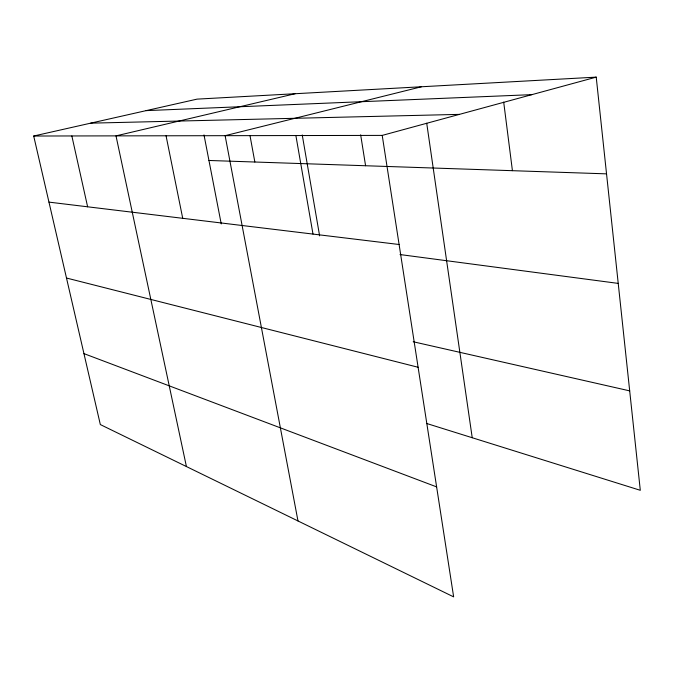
<?xml version="1.0" encoding="UTF-8"?>
<svg xmlns="http://www.w3.org/2000/svg" width="674" height="674" viewBox="0 0 674 674"><rect width="100%" height="100%" fill="white"/><g stroke="black" fill="none" stroke-linecap="round" stroke-linejoin="round"><path stroke-width="1.01" d="M382.217 135.398L453.644 596.869L100.333 424.569L33.7 136.022L382.217 135.398L596.22 77.131L640.3 490.301L426.507 423.432M421.444 86.769L225.124 135.676L297.984 520.951M295.136 93.728L116.004 135.878L186.42 466.551M33.7 136.022L197.061 99.129L596.22 77.131M146.14 110.629L531.879 94.646M90.687 123.157L459.415 114.378M208.948 160.471L606.541 173.858M48.966 202.124L399.101 244.502M400.019 254.553L618.226 283.4M413.213 341.752L629.693 390.869M66.499 278.033L418.107 367.263M83.955 353.623L436.626 486.889M71.848 135.954L87.62 206.8M166.057 135.786L182.721 218.309M203.995 134.91L221.241 223.937M249.97 135.449L254.848 162.013M295.886 135.55L312.997 234.08M302.238 134.935L319.619 235.866M360.657 134.825L365.586 165.745M426.718 123.224L472.221 437.729M503.697 102.111L512.425 170.691"/></g></svg>
